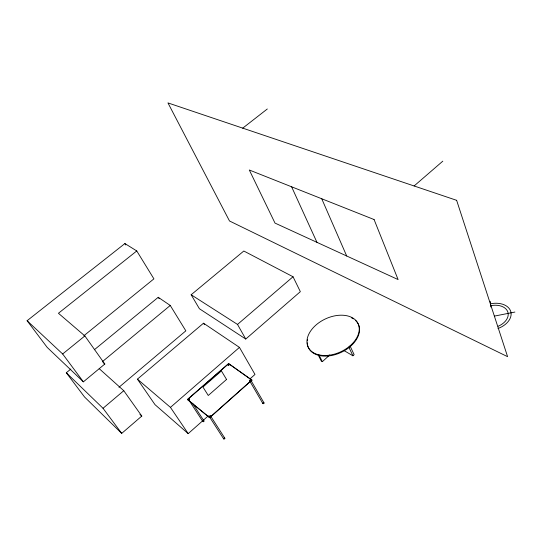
<?xml version="1.0" encoding="UTF-8"?>
<svg xmlns="http://www.w3.org/2000/svg" width="542" height="542" viewBox="0 0 542 542"><rect width="100%" height="100%" fill="white"/><g stroke="black" fill="none" stroke-linecap="round" stroke-linejoin="round"><path stroke-width="0.81" d="M202.993 421.181L203.325 421.798L204.077 421.087L192.485 403.214M223.941 438.214C222.83 439.271 225.181 439.345 224.835 438.214L210.492 415.856M343.852 350.484L352.91 355.782L354.136 354.658L350.044 345.945M318.025 354.597L321.25 361.006L322.334 361.67L329.692 355.003M249.95 378.926L254.991 374.461L239.462 347.395L203.521 323.201L137.424 379.156L155.012 404.664L188.203 433.627L208.365 415.768M187.417 399.461L209.591 417.577L251.874 380.071L209.686 417.733L187.417 399.461L228.595 363.553L251.874 380.071M187.512 399.61L228.683 363.709L251.962 380.227M245.75 339.048L300.349 291.657L293.032 276.752L243.812 251.014L191.163 294.76L199.395 308.723L245.75 339.048L237.518 324.434L191.163 294.76M137.424 379.156L170.452 407.374L239.462 347.395M414.135 185.953L442.8 161.164M70.867 369.021L66.3 372.767L84.538 396.981L121.706 433.397L141.794 416.066L123.779 390.707L99.193 368.655M237.518 324.434L293.032 276.752M66.3 372.767L103.027 408.275L123.779 390.707M263.114 402.936C262.057 403.973 264.388 403.973 264.015 402.909L250.804 380.166L249.998 380.132L249.645 380.863L262.884 403.587M118.949 387.286L185.838 330.85L170.249 305.464L158.244 297.287L94.342 349.753M102.533 361.541L170.249 305.464M136.767 250.953L124.904 243.554L27.1 320.722L47.174 347.381L83.373 381.832L104.823 364.034L84.864 335.932L58.441 313.269L136.767 250.953L153.908 278.859L83.915 335.708M27.1 320.722L62.662 353.973L84.864 335.932M242.66 128.203L267.308 108.983M263.27 402.828L264.015 402.909M224.103 438.112L224.835 438.214M203.406 420.843L204.022 420.917M494.392 316.108L514.9 312.063M102.953 362.388L104.823 364.034M139.931 414.366L141.794 416.066M188.616 399.711C190.601 400.199 189.111 397.55 188.616 399.711L202.945 421.656M62.662 353.973L83.373 381.832M103.027 408.275L121.706 433.397M249.645 380.863L250.458 380.897L250.804 380.166M170.452 407.374L188.203 433.627M209.361 416.642L223.704 438.939M124.904 243.554L125.778 244.964M158.244 297.287L159.131 298.723M203.521 323.201L204.381 324.658M318.75 354.543L322.334 361.67M348.804 347.076L352.91 355.782M291.603 186.794L316.955 242.335M321.731 198.758L346.69 255.987M490.205 301.291L490.856 307.029M490.7 305.695A16.484 11.043 -15 0 1 507.786 311.86A16.484 11.043 -15 0 1 498.105 326.284M490.49 303.798A19.397 12.994 -15 0 1 510.747 311.467A19.397 12.994 -15 0 1 497.976 328.513M355.369 320.295A27.574 18.143 -25 0 1 341.135 352.395A27.574 18.143 -25 0 1 307.273 342.795M307.341 340.823A27.574 18.143 -25 0 1 307.538 339.475M351.345 317.727A27.574 18.143 -25 0 1 353.479 318.865M229.083 364.874C227.836 366.819 227.715 363.689 229.083 364.874M226.549 379.447L208.277 395.484L202.938 387.035L221.407 370.931L226.549 379.447M456.635 200.323L167.952 102.905L229.503 220.98L507.59 356.677L456.635 200.323M374.082 219.537L249.306 170.005L275.004 223.087L398.099 279.577L374.082 219.537M326.772 355.444A27.588 18.137 -25 0 0 358.248 324.001A27.588 18.137 -25 0 0 314.299 326.602A27.588 18.137 -25 0 0 326.772 355.444M209.815 416.778A0.691 0.461 -33.9 0 0 210.513 415.897A0.691 0.461 -33.9 0 0 209.449 416.073A0.691 0.461 -33.9 0 0 209.815 416.778"/></g></svg>
